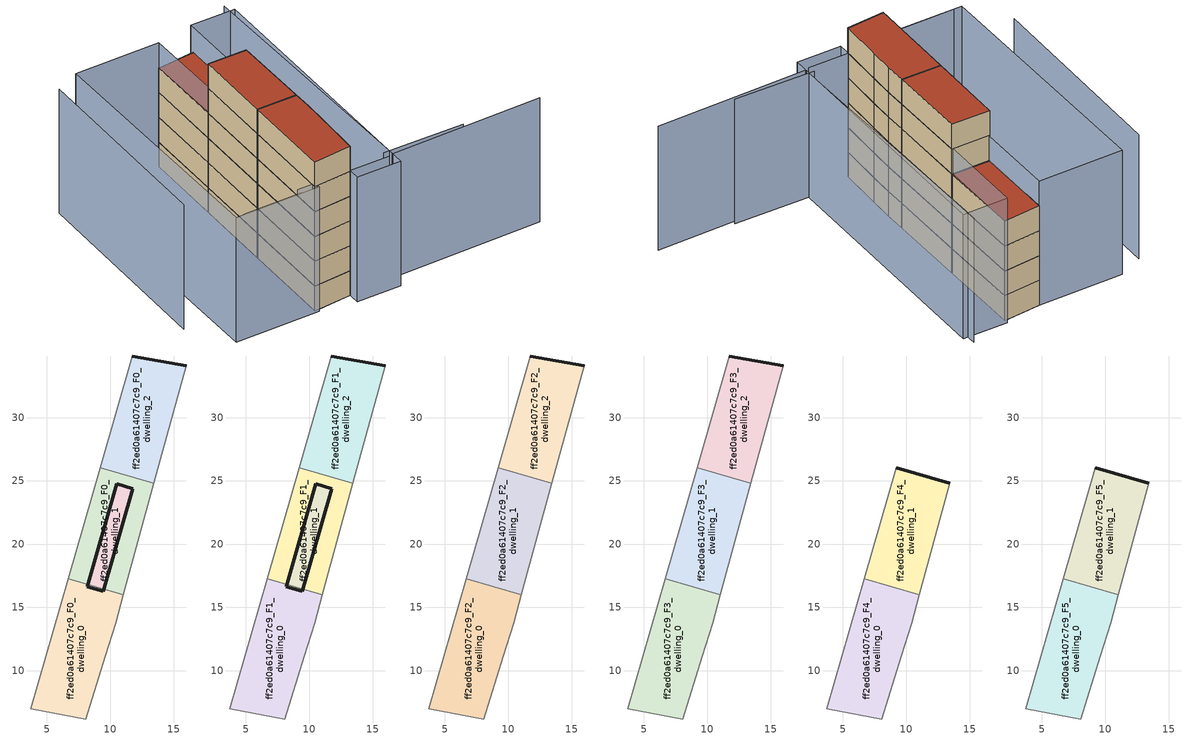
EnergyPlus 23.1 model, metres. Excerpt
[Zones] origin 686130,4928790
ff2ed0a61407c7c9_F0_dwelling_0
 floor ground (EU_floor_Construction): 8.05,6.18 9.61,11.12 10.42,13.75 11.04,15.99 6.67,17.25 3.73,7 z0
 wall adiabatic (EU_wall_Construction): 11.04,15.99 10.42,13.75 9.61,11.12 8.05,6.18 3.73,7 6.67,17.25 z0:3
 wall to ff2ed0a61407c7c9_F0_dwelling_1 (EU_wall_Construction): 6.67,17.25 11.04,15.99 z0:3
ff2ed0a61407c7c9_F0_dwelling_1
 floor ground (EU_floor_Construction): 11.04,15.99 13.46,24.82 9.2,26.05 6.67,17.25 z0
 wall adiabatic (EU_wall_Construction): 6.67,17.25 9.2,26.05 / 13.46,24.82 11.04,15.99 z0:3
 wall to ff2ed0a61407c7c9_F0_dwelling_2 (EU_wall_Construction): 9.2,26.05 13.46,24.82 z0:3
ff2ed0a61407c7c9_F0_dwelling_2
 floor ground (EU_floor_Construction): 13.46,24.82 16,34.09 11.74,34.86 9.2,26.05 z0
 wall outside (EU_wall_Construction): 11.74,34.86 16,34.09 z0:3
 wall adiabatic (EU_wall_Construction): 9.2,26.05 11.74,34.86 / 16,34.09 13.46,24.82 z0:3
ff2ed0a61407c7c9_F4_circulation
 floor ground (EU_floor_Construction): 9.45,16.27 11.79,24.39 10.52,24.75 8.19,16.63 z0
 wall outside (EU_wall_Construction): 9.45,16.27 8.19,16.63 10.52,24.75 11.79,24.39 9.45,16.27 z0:3
ff2ed0a61407c7c9_F1_dwelling_0
 floor to ff2ed0a61407c7c9_F0_dwelling_0 (EU_floor_Construction): 8.05,6.18 9.61,11.12 10.42,13.75 11.04,15.99 6.67,17.25 3.73,7 z3
 wall adiabatic (EU_wall_Construction): 11.04,15.99 10.42,13.75 9.61,11.12 8.05,6.18 3.73,7 6.67,17.25 z3:6
 wall to ff2ed0a61407c7c9_F1_dwelling_1 (EU_wall_Construction): 6.67,17.25 11.04,15.99 z3:6
ff2ed0a61407c7c9_F1_dwelling_1
 floor to ff2ed0a61407c7c9_F0_dwelling_1 (EU_floor_Construction): 11.04,15.99 13.46,24.82 9.2,26.05 6.67,17.25 z3
 wall adiabatic (EU_wall_Construction): 6.67,17.25 9.2,26.05 / 13.46,24.82 11.04,15.99 z3:6
 wall to ff2ed0a61407c7c9_F1_dwelling_2 (EU_wall_Construction): 9.2,26.05 13.46,24.82 z3:6
ff2ed0a61407c7c9_F1_dwelling_2
 floor to ff2ed0a61407c7c9_F0_dwelling_2 (EU_floor_Construction): 13.46,24.82 16,34.09 11.74,34.86 9.2,26.05 z3
 wall outside (EU_wall_Construction): 11.74,34.86 16,34.09 z3:6
 wall adiabatic (EU_wall_Construction): 9.2,26.05 11.74,34.86 / 16,34.09 13.46,24.82 z3:6
ff2ed0a61407c7c9_F5_circulation
 floor to ff2ed0a61407c7c9_F4_circulation (EU_floor_Construction): 9.45,16.27 11.79,24.39 10.52,24.75 8.19,16.63 z3
 wall outside (EU_wall_Construction): 9.45,16.27 8.19,16.63 10.52,24.75 11.79,24.39 9.45,16.27 z3:6
 roof outside (EU_roof_Construction): 11.79,24.39 9.45,16.27 8.19,16.63 10.52,24.75 z6
ff2ed0a61407c7c9_F2_dwelling_0
 floor to ff2ed0a61407c7c9_F1_dwelling_0 (EU_floor_Construction): 8.05,6.18 9.61,11.12 10.42,13.75 11.04,15.99 6.67,17.25 3.73,7 z6
 wall adiabatic (EU_wall_Construction): 11.04,15.99 10.42,13.75 9.61,11.12 8.05,6.18 3.73,7 6.67,17.25 z6:9
 wall to ff2ed0a61407c7c9_F2_dwelling_1 (EU_wall_Construction): 6.67,17.25 11.04,15.99 z6:9
ff2ed0a61407c7c9_F2_dwelling_1
 floor to ff2ed0a61407c7c9_F1_dwelling_1 (EU_floor_Construction): 11.04,15.99 13.46,24.82 9.2,26.05 6.67,17.25 z6
 wall adiabatic (EU_wall_Construction): 6.67,17.25 9.2,26.05 / 13.46,24.82 11.04,15.99 z6:9
 wall to ff2ed0a61407c7c9_F2_dwelling_2 (EU_wall_Construction): 9.2,26.05 13.46,24.82 z6:9
ff2ed0a61407c7c9_F2_dwelling_2
 floor to ff2ed0a61407c7c9_F1_dwelling_2 (EU_floor_Construction): 13.46,24.82 16,34.09 11.74,34.86 9.2,26.05 z6
 wall outside (EU_wall_Construction): 11.74,34.86 16,34.09 z6:9
 wall adiabatic (EU_wall_Construction): 9.2,26.05 11.74,34.86 / 16,34.09 13.46,24.82 z6:9
ff2ed0a61407c7c9_F3_dwelling_0
 floor to ff2ed0a61407c7c9_F2_dwelling_0 (EU_floor_Construction): 8.05,6.18 9.61,11.12 10.42,13.75 11.04,15.99 6.67,17.25 3.73,7 z9
 wall adiabatic (EU_wall_Construction): 11.04,15.99 10.42,13.75 9.61,11.12 8.05,6.18 3.73,7 6.67,17.25 z9:12
 wall to ff2ed0a61407c7c9_F3_dwelling_1 (EU_wall_Construction): 6.67,17.25 11.04,15.99 z9:12
ff2ed0a61407c7c9_F3_dwelling_1
 floor to ff2ed0a61407c7c9_F2_dwelling_1 (EU_floor_Construction): 11.04,15.99 13.46,24.82 9.2,26.05 6.67,17.25 z9
 wall adiabatic (EU_wall_Construction): 6.67,17.25 9.2,26.05 / 13.46,24.82 11.04,15.99 z9:12
 wall to ff2ed0a61407c7c9_F3_dwelling_2 (EU_wall_Construction): 9.2,26.05 13.46,24.82 z9:12
ff2ed0a61407c7c9_F3_dwelling_2
 floor to ff2ed0a61407c7c9_F2_dwelling_2 (EU_floor_Construction): 13.46,24.82 16,34.09 11.74,34.86 9.2,26.05 z9
 wall outside (EU_wall_Construction): 11.74,34.86 16,34.09 z9:12
 wall adiabatic (EU_wall_Construction): 9.2,26.05 11.74,34.86 / 16,34.09 13.46,24.82 z9:12
 roof outside (EU_roof_Construction): 16,34.09 13.46,24.82 9.2,26.05 11.74,34.86 z12
ff2ed0a61407c7c9_F4_dwelling_0
 floor to ff2ed0a61407c7c9_F3_dwelling_0 (EU_floor_Construction): 8.05,6.18 9.61,11.12 10.42,13.75 11.04,15.99 6.67,17.25 3.73,7 z12
 wall adiabatic (EU_wall_Construction): 11.04,15.99 10.42,13.75 9.61,11.12 8.05,6.18 3.73,7 6.67,17.25 z12:15
 wall to ff2ed0a61407c7c9_F4_dwelling_1 (EU_wall_Construction): 6.67,17.25 11.04,15.99 z12:15
ff2ed0a61407c7c9_F4_dwelling_1
 floor to ff2ed0a61407c7c9_F3_dwelling_1 (EU_floor_Construction): 11.04,15.99 13.46,24.82 9.2,26.05 6.67,17.25 z12
 wall outside (EU_wall_Construction): 9.2,26.05 13.46,24.82 z12:15
 wall adiabatic (EU_wall_Construction): 6.67,17.25 9.2,26.05 / 13.46,24.82 11.04,15.99 z12:15
ff2ed0a61407c7c9_F5_dwelling_0
 floor to ff2ed0a61407c7c9_F4_dwelling_0 (EU_floor_Construction): 8.05,6.18 9.61,11.12 10.42,13.75 11.04,15.99 6.67,17.25 3.73,7 z15
 wall adiabatic (EU_wall_Construction): 11.04,15.99 10.42,13.75 9.61,11.12 8.05,6.18 3.73,7 6.67,17.25 z15:18
 wall to ff2ed0a61407c7c9_F5_dwelling_1 (EU_wall_Construction): 6.67,17.25 11.04,15.99 z15:18
 roof outside (EU_roof_Construction): 11.04,15.99 10.42,13.75 9.61,11.12 8.05,6.18 3.73,7 6.67,17.25 z18
ff2ed0a61407c7c9_F5_dwelling_1
 floor to ff2ed0a61407c7c9_F4_dwelling_1 (EU_floor_Construction): 11.04,15.99 13.46,24.82 9.2,26.05 6.67,17.25 z15
 wall outside (EU_wall_Construction): 9.2,26.05 13.46,24.82 z15:18
 wall adiabatic (EU_wall_Construction): 6.67,17.25 9.2,26.05 / 13.46,24.82 11.04,15.99 z15:18
 roof outside (EU_roof_Construction): 13.46,24.82 11.04,15.99 6.67,17.25 9.2,26.05 z18
shading: -4.4,9.01 2.08,7.27 / 12.6,5.83 21.44,3.22 / 2.24,7.94 12.55,5.02 / 29.86,0.63 13.06,5.04 / 13.06,5.04 20.73,34.23 / -0.71,36.89 -7.18,14.55 / 7.71,4.97 16.07,34.48 / 16.07,34.48 20.99,33.09 / 20.99,33.09 12.64,3.58 / 12.64,3.58 7.71,4.97 / -5.37,9.22 2.33,37.43 / 2.33,37.43 11.74,34.86 / 11.74,34.86 4.04,6.65 / 4.04,6.65 -5.37,9.22 z0:15
[Building]
EU S2 Campaign: North Axis=0; Terrain=City; Solar Distribution=FullExterior
[Site:Location]
Bologna: Latitude=44.5; Longitude=11.25; Time Zone=1; Elevation=37
[SizingPeriod:WeatherFileDays]
AnnualSizingPeriod: Begin Month=1; Begin Day of Month=1; End Month=12; End Day of Month=31; Day of Week for Start Day=Monday; Use Weather File Daylight Saving Period=No; Use Weather File Rain and Snow Indicators=No
[MATERIAL]
EU_InternalMass_Material: Roughness=MediumRough; Thickness=0.1; Conductivity=1; Density=1800; Specific Heat=900; Thermal Absorptance=0.9; Solar Absorptance=0.7; Visible Absorptance=0.7
[MATERIAL:NOMASS] Roughness=MediumRough; Thermal Absorptance=0.9; Solar Absorptance=0.7; Visible Absorptance=0.7
Name | Thermal Resistance
EU_wall_NoMass | 0.905828
EU_roof_NoMass | 0.37593
EU_floor_NoMass | 0.67114
[CONSTRUCTION]
EU_wall_Construction: EU_wall_NoMass
EU_roof_Construction: EU_roof_NoMass
EU_floor_Construction: EU_floor_NoMass
EU_InternalMass_Construction: EU_InternalMass_Material
[ZONE] Type=1; Multiplier=1; Ceiling Height=autocalculate; Floor Area=autocalculate; Part of Total Floor Area=Yes
Name | Volume
ff2ed0a61407c7c9_F0_dwelling_0; ff2ed0a61407c7c9_F1_dwelling_0; ff2ed0a61407c7c9_F2_dwelling_0; ff2ed0a61407c7c9_F3_dwelling_0; ff2ed0a61407c7c9_F4_dwelling_0; ff2ed0a61407c7c9_F5_dwelling_0 | 141.11
ff2ed0a61407c7c9_F0_dwelling_1; ff2ed0a61407c7c9_F1_dwelling_1; ff2ed0a61407c7c9_F2_dwelling_1; ff2ed0a61407c7c9_F3_dwelling_1; ff2ed0a61407c7c9_F4_dwelling_1; ff2ed0a61407c7c9_F5_dwelling_1 | 123.171
ff2ed0a61407c7c9_F0_dwelling_2; ff2ed0a61407c7c9_F1_dwelling_2; ff2ed0a61407c7c9_F2_dwelling_2; ff2ed0a61407c7c9_F3_dwelling_2 | 123.168
ff2ed0a61407c7c9_F4_circulation; ff2ed0a61407c7c9_F5_circulation | 33.2432
[INTERNALMASS] Construction=EU_InternalMass_Construction
Name | Zone or ZoneList | Surface Area
ff2ed0a61407c7c9_F0_dwelling_0_EU_InternalMass | ff2ed0a61407c7c9_F0_dwelling_0 | 41.0596
ff2ed0a61407c7c9_F0_dwelling_1_EU_InternalMass | ff2ed0a61407c7c9_F0_dwelling_1 | 41.0596
ff2ed0a61407c7c9_F0_dwelling_2_EU_InternalMass | ff2ed0a61407c7c9_F0_dwelling_2 | 41.0596
ff2ed0a61407c7c9_F1_dwelling_0_EU_InternalMass | ff2ed0a61407c7c9_F1_dwelling_0 | 41.0596
ff2ed0a61407c7c9_F1_dwelling_1_EU_InternalMass | ff2ed0a61407c7c9_F1_dwelling_1 | 41.0596
ff2ed0a61407c7c9_F1_dwelling_2_EU_InternalMass | ff2ed0a61407c7c9_F1_dwelling_2 | 41.0596
ff2ed0a61407c7c9_F2_dwelling_0_EU_InternalMass | ff2ed0a61407c7c9_F2_dwelling_0 | 41.0596
ff2ed0a61407c7c9_F2_dwelling_1_EU_InternalMass | ff2ed0a61407c7c9_F2_dwelling_1 | 41.0596
ff2ed0a61407c7c9_F2_dwelling_2_EU_InternalMass | ff2ed0a61407c7c9_F2_dwelling_2 | 41.0596
ff2ed0a61407c7c9_F3_dwelling_0_EU_InternalMass | ff2ed0a61407c7c9_F3_dwelling_0 | 41.0596
ff2ed0a61407c7c9_F3_dwelling_1_EU_InternalMass | ff2ed0a61407c7c9_F3_dwelling_1 | 41.0596
ff2ed0a61407c7c9_F3_dwelling_2_EU_InternalMass | ff2ed0a61407c7c9_F3_dwelling_2 | 41.0596
ff2ed0a61407c7c9_F4_dwelling_0_EU_InternalMass | ff2ed0a61407c7c9_F4_dwelling_0 | 56.0253
ff2ed0a61407c7c9_F4_dwelling_1_EU_InternalMass | ff2ed0a61407c7c9_F4_dwelling_1 | 56.0253
ff2ed0a61407c7c9_F5_dwelling_0_EU_InternalMass | ff2ed0a61407c7c9_F5_dwelling_0 | 56.0253
ff2ed0a61407c7c9_F5_dwelling_1_EU_InternalMass | ff2ed0a61407c7c9_F5_dwelling_1 | 56.0253
[OTHEREQUIPMENT] Fuel Type=Electricity; Design Level Calculation Method=Watts/Area; Power per Zone Floor Area=1; Fraction Latent=0; Fraction Radiant=0; Fraction Lost=0; Carbon Dioxide Generation Rate=0; EndUse Subcategory=EU_Step8_InternalGains
Name | Zone or ZoneList or Space or SpaceList | Schedule
EU_Step8_InternalGain_ff2ed0a61407c7c9_F0_dwelling_0_f000 | ff2ed0a61407c7c9_F0_dwelling_0 | EU_Step8_GainSchedule_ff2ed0a61407c7c9_F0_dwelling_0_f000
EU_Step8_InternalGain_ff2ed0a61407c7c9_F0_dwelling_1_f000 | ff2ed0a61407c7c9_F0_dwelling_1 | EU_Step8_GainSchedule_ff2ed0a61407c7c9_F0_dwelling_1_f000
EU_Step8_InternalGain_ff2ed0a61407c7c9_F0_dwelling_2_f000 | ff2ed0a61407c7c9_F0_dwelling_2 | EU_Step8_GainSchedule_ff2ed0a61407c7c9_F0_dwelling_2_f000
EU_Step8_InternalGain_ff2ed0a61407c7c9_F1_dwelling_0_f000 | ff2ed0a61407c7c9_F1_dwelling_0 | EU_Step8_GainSchedule_ff2ed0a61407c7c9_F1_dwelling_0_f000
EU_Step8_InternalGain_ff2ed0a61407c7c9_F1_dwelling_1_f000 | ff2ed0a61407c7c9_F1_dwelling_1 | EU_Step8_GainSchedule_ff2ed0a61407c7c9_F1_dwelling_1_f000
EU_Step8_InternalGain_ff2ed0a61407c7c9_F1_dwelling_2_f000 | ff2ed0a61407c7c9_F1_dwelling_2 | EU_Step8_GainSchedule_ff2ed0a61407c7c9_F1_dwelling_2_f000
EU_Step8_InternalGain_ff2ed0a61407c7c9_F2_dwelling_0_f000 | ff2ed0a61407c7c9_F2_dwelling_0 | EU_Step8_GainSchedule_ff2ed0a61407c7c9_F2_dwelling_0_f000
EU_Step8_InternalGain_ff2ed0a61407c7c9_F2_dwelling_1_f000 | ff2ed0a61407c7c9_F2_dwelling_1 | EU_Step8_GainSchedule_ff2ed0a61407c7c9_F2_dwelling_1_f000
EU_Step8_InternalGain_ff2ed0a61407c7c9_F2_dwelling_2_f000 | ff2ed0a61407c7c9_F2_dwelling_2 | EU_Step8_GainSchedule_ff2ed0a61407c7c9_F2_dwelling_2_f000
EU_Step8_InternalGain_ff2ed0a61407c7c9_F3_dwelling_0_f000 | ff2ed0a61407c7c9_F3_dwelling_0 | EU_Step8_GainSchedule_ff2ed0a61407c7c9_F3_dwelling_0_f000
EU_Step8_InternalGain_ff2ed0a61407c7c9_F3_dwelling_1_f000 | ff2ed0a61407c7c9_F3_dwelling_1 | EU_Step8_GainSchedule_ff2ed0a61407c7c9_F3_dwelling_1_f000
EU_Step8_InternalGain_ff2ed0a61407c7c9_F3_dwelling_2_f000 | ff2ed0a61407c7c9_F3_dwelling_2 | EU_Step8_GainSchedule_ff2ed0a61407c7c9_F3_dwelling_2_f000
EU_Step8_InternalGain_ff2ed0a61407c7c9_F4_dwelling_0_f000 | ff2ed0a61407c7c9_F4_dwelling_0 | EU_Step8_GainSchedule_ff2ed0a61407c7c9_F4_dwelling_0_f000
EU_Step8_InternalGain_ff2ed0a61407c7c9_F4_dwelling_1_f000 | ff2ed0a61407c7c9_F4_dwelling_1 | EU_Step8_GainSchedule_ff2ed0a61407c7c9_F4_dwelling_1_f000
EU_Step8_InternalGain_ff2ed0a61407c7c9_F5_dwelling_0_f000 | ff2ed0a61407c7c9_F5_dwelling_0 | EU_Step8_GainSchedule_ff2ed0a61407c7c9_F5_dwelling_0_f000
EU_Step8_InternalGain_ff2ed0a61407c7c9_F5_dwelling_1_f000 | ff2ed0a61407c7c9_F5_dwelling_1 | EU_Step8_GainSchedule_ff2ed0a61407c7c9_F5_dwelling_1_f000
[ZONEINFILTRATION:DESIGNFLOWRATE] Schedule=EU_AlwaysOn; Design Flow Rate Calculation Method=Flow/Area; Flow Rate per Floor Area=0.0005; Constant Term Coefficient=1; Temperature Term Coefficient=0; Velocity Term Coefficient=0; Velocity Squared Term Coefficient=0
Name | Zone or ZoneList or Space or SpaceList
EU_Circulation_Infiltration_ff2ed0a61407c7c9_F4_circulation | ff2ed0a61407c7c9_F4_circulation
EU_Circulation_Infiltration_ff2ed0a61407c7c9_F5_circulation | ff2ed0a61407c7c9_F5_circulation
[ZONEVENTILATION:DESIGNFLOWRATE] Schedule=EU_AlwaysOn; Design Flow Rate Calculation Method=AirChanges/Hour; Air Changes per Hour=0.73129; Ventilation Type=Natural; Fan Pressure Rise=0; Fan Total Efficiency=1; Constant Term Coefficient=1; Temperature Term Coefficient=0; Velocity Term Coefficient=0; Velocity Squared Term Coefficient=0; Minimum Indoor Temperature=-100; Maximum Indoor Temperature=100; Delta Temperature=-100; Minimum Outdoor Temperature=-100; Maximum Outdoor Temperature=100; Maximum Wind Speed=40
Name | Zone or ZoneList or Space or SpaceList
EU_ConstantAir_ff2ed0a61407c7c9_F0_dwelling_0 | ff2ed0a61407c7c9_F0_dwelling_0
EU_ConstantAir_ff2ed0a61407c7c9_F0_dwelling_1 | ff2ed0a61407c7c9_F0_dwelling_1
EU_ConstantAir_ff2ed0a61407c7c9_F0_dwelling_2 | ff2ed0a61407c7c9_F0_dwelling_2
EU_ConstantAir_ff2ed0a61407c7c9_F1_dwelling_0 | ff2ed0a61407c7c9_F1_dwelling_0
EU_ConstantAir_ff2ed0a61407c7c9_F1_dwelling_1 | ff2ed0a61407c7c9_F1_dwelling_1
EU_ConstantAir_ff2ed0a61407c7c9_F1_dwelling_2 | ff2ed0a61407c7c9_F1_dwelling_2
EU_ConstantAir_ff2ed0a61407c7c9_F2_dwelling_0 | ff2ed0a61407c7c9_F2_dwelling_0
EU_ConstantAir_ff2ed0a61407c7c9_F2_dwelling_1 | ff2ed0a61407c7c9_F2_dwelling_1
EU_ConstantAir_ff2ed0a61407c7c9_F2_dwelling_2 | ff2ed0a61407c7c9_F2_dwelling_2
EU_ConstantAir_ff2ed0a61407c7c9_F3_dwelling_0 | ff2ed0a61407c7c9_F3_dwelling_0
EU_ConstantAir_ff2ed0a61407c7c9_F3_dwelling_1 | ff2ed0a61407c7c9_F3_dwelling_1
EU_ConstantAir_ff2ed0a61407c7c9_F3_dwelling_2 | ff2ed0a61407c7c9_F3_dwelling_2
EU_ConstantAir_ff2ed0a61407c7c9_F4_dwelling_0 | ff2ed0a61407c7c9_F4_dwelling_0
EU_ConstantAir_ff2ed0a61407c7c9_F4_dwelling_1 | ff2ed0a61407c7c9_F4_dwelling_1
EU_ConstantAir_ff2ed0a61407c7c9_F5_dwelling_0 | ff2ed0a61407c7c9_F5_dwelling_0
EU_ConstantAir_ff2ed0a61407c7c9_F5_dwelling_1 | ff2ed0a61407c7c9_F5_dwelling_1
[HVACTEMPLATE:THERMOSTAT] Constant Heating Setpoint=20; Constant Cooling Setpoint=50
EU_HeatOnly_ff2ed0a61407c7c9_F0_dwelling_0; EU_HeatOnly_ff2ed0a61407c7c9_F0_dwelling_1; EU_HeatOnly_ff2ed0a61407c7c9_F0_dwelling_2; EU_HeatOnly_ff2ed0a61407c7c9_F1_dwelling_0; EU_HeatOnly_ff2ed0a61407c7c9_F1_dwelling_1; EU_HeatOnly_ff2ed0a61407c7c9_F1_dwelling_2; EU_HeatOnly_ff2ed0a61407c7c9_F2_dwelling_0; EU_HeatOnly_ff2ed0a61407c7c9_F2_dwelling_1; EU_HeatOnly_ff2ed0a61407c7c9_F2_dwelling_2; EU_HeatOnly_ff2ed0a61407c7c9_F3_dwelling_0; EU_HeatOnly_ff2ed0a61407c7c9_F3_dwelling_1; EU_HeatOnly_ff2ed0a61407c7c9_F3_dwelling_2; EU_HeatOnly_ff2ed0a61407c7c9_F4_dwelling_0; EU_HeatOnly_ff2ed0a61407c7c9_F4_dwelling_1; EU_HeatOnly_ff2ed0a61407c7c9_F5_dwelling_0; EU_HeatOnly_ff2ed0a61407c7c9_F5_dwelling_1
[HVACTEMPLATE:ZONE:IDEALLOADSAIRSYSTEM] System Availability Schedule=EU_AlwaysOn; Maximum Heating Supply Air Temperature=50; Minimum Cooling Supply Air Temperature=13; Maximum Heating Supply Air Humidity Ratio=0.0156; Minimum Cooling Supply Air Humidity Ratio=0.0077; Heating Limit=NoLimit; Cooling Limit=NoLimit; Heating Availability Schedule=EU_AlwaysOn; Cooling Availability Schedule=EU_CoolingOff; Dehumidification Control Type=ConstantSensibleHeatRatio; Cooling Sensible Heat Ratio=0.7; Dehumidification Setpoint=60; Humidification Control Type=None; Humidification Setpoint=30; Outdoor Air Method=None; Outdoor Air Flow Rate per Person=0.00944; Outdoor Air Flow Rate per Zone Floor Area=0; Outdoor Air Flow Rate per Zone=0; Demand Controlled Ventilation Type=None; Outdoor Air Economizer Type=NoEconomizer; Heat Recovery Type=None; Sensible Heat Recovery Effectiveness=0.7; Latent Heat Recovery Effectiveness=0.65
Name | Template Thermostat
ff2ed0a61407c7c9_F0_dwelling_0 | EU_HeatOnly_ff2ed0a61407c7c9_F0_dwelling_0
ff2ed0a61407c7c9_F0_dwelling_1 | EU_HeatOnly_ff2ed0a61407c7c9_F0_dwelling_1
ff2ed0a61407c7c9_F0_dwelling_2 | EU_HeatOnly_ff2ed0a61407c7c9_F0_dwelling_2
ff2ed0a61407c7c9_F1_dwelling_0 | EU_HeatOnly_ff2ed0a61407c7c9_F1_dwelling_0
ff2ed0a61407c7c9_F1_dwelling_1 | EU_HeatOnly_ff2ed0a61407c7c9_F1_dwelling_1
ff2ed0a61407c7c9_F1_dwelling_2 | EU_HeatOnly_ff2ed0a61407c7c9_F1_dwelling_2
ff2ed0a61407c7c9_F2_dwelling_0 | EU_HeatOnly_ff2ed0a61407c7c9_F2_dwelling_0
ff2ed0a61407c7c9_F2_dwelling_1 | EU_HeatOnly_ff2ed0a61407c7c9_F2_dwelling_1
ff2ed0a61407c7c9_F2_dwelling_2 | EU_HeatOnly_ff2ed0a61407c7c9_F2_dwelling_2
ff2ed0a61407c7c9_F3_dwelling_0 | EU_HeatOnly_ff2ed0a61407c7c9_F3_dwelling_0
ff2ed0a61407c7c9_F3_dwelling_1 | EU_HeatOnly_ff2ed0a61407c7c9_F3_dwelling_1
ff2ed0a61407c7c9_F3_dwelling_2 | EU_HeatOnly_ff2ed0a61407c7c9_F3_dwelling_2
ff2ed0a61407c7c9_F4_dwelling_0 | EU_HeatOnly_ff2ed0a61407c7c9_F4_dwelling_0
ff2ed0a61407c7c9_F4_dwelling_1 | EU_HeatOnly_ff2ed0a61407c7c9_F4_dwelling_1
ff2ed0a61407c7c9_F5_dwelling_0 | EU_HeatOnly_ff2ed0a61407c7c9_F5_dwelling_0
ff2ed0a61407c7c9_F5_dwelling_1 | EU_HeatOnly_ff2ed0a61407c7c9_F5_dwelling_1
[SIZING:ZONE] Zone Cooling Design Supply Air Temperature Input Method=SupplyAirTemperature; Zone Cooling Design Supply Air Temperature=13; Zone Heating Design Supply Air Temperature Input Method=SupplyAirTemperature; Zone Heating Design Supply Air Temperature=50; Zone Cooling Design Supply Air Humidity Ratio=0.008; Zone Heating Design Supply Air Humidity Ratio=0.008; Cooling Design Air Flow Method=DesignDay; Cooling Design Air Flow Rate=0; Cooling Minimum Air Flow per Zone Floor Area=0.000762; Cooling Minimum Air Flow=0; Cooling Minimum Air Flow Fraction=0.2; Heating Design Air Flow Method=DesignDay; Heating Design Air Flow Rate=0; Heating Maximum Air Flow per Zone Floor Area=0.002032; Heating Maximum Air Flow=0.141576; Heating Maximum Air Flow Fraction=0.3; Account for Dedicated Outdoor Air System=No; Dedicated Outdoor Air System Control Strategy=NeutralSupplyAir; Dedicated Outdoor Air Low Setpoint Temperature for Design=autosize; Dedicated Outdoor Air High Setpoint Temperature for Design=autosize; Zone Load Sizing Method=Sensible Load Only No Latent Load; Zone Latent Cooling Design Supply Air Humidity Ratio Input Method=HumidityRatioDifference; Zone Cooling Design Supply Air Humidity Ratio Difference=0.005; Zone Latent Heating Design Supply Air Humidity Ratio Input Method=HumidityRatioDifference; Zone Humidification Design Supply Air Humidity Ratio Difference=0.005
ff2ed0a61407c7c9_F0_dwelling_0; ff2ed0a61407c7c9_F0_dwelling_1; ff2ed0a61407c7c9_F0_dwelling_2; ff2ed0a61407c7c9_F1_dwelling_0; ff2ed0a61407c7c9_F1_dwelling_1; ff2ed0a61407c7c9_F1_dwelling_2; ff2ed0a61407c7c9_F2_dwelling_0; ff2ed0a61407c7c9_F2_dwelling_1; ff2ed0a61407c7c9_F2_dwelling_2; ff2ed0a61407c7c9_F3_dwelling_0; ff2ed0a61407c7c9_F3_dwelling_1; ff2ed0a61407c7c9_F3_dwelling_2; ff2ed0a61407c7c9_F4_dwelling_0; ff2ed0a61407c7c9_F4_dwelling_1; ff2ed0a61407c7c9_F5_dwelling_0; ff2ed0a61407c7c9_F5_dwelling_1
[SCHEDULE:CONSTANT]
Name | Hourly Value
EU_AlwaysOn | 1
EU_CoolingOff | 0
[SCHEDULE:FILE] Column Number=1; Rows to Skip at Top=0; Number of Hours of Data=8760; Column Separator=Comma; Interpolate to Timestep=No; Minutes per Item=60; Adjust Schedule for Daylight Savings=Yes
Name | File
EU_Step8_GainSchedule_ff2ed0a61407c7c9_F0_dwelling_0_f000 | ../../schedules/ff2ed0a61407c7c9/ff2ed0a61407c7c9_F0_dwelling_0_f000_gain.csv
EU_Step8_GainSchedule_ff2ed0a61407c7c9_F0_dwelling_1_f000 | ../../schedules/ff2ed0a61407c7c9/ff2ed0a61407c7c9_F0_dwelling_1_f000_gain.csv
EU_Step8_GainSchedule_ff2ed0a61407c7c9_F0_dwelling_2_f000 | ../../schedules/ff2ed0a61407c7c9/ff2ed0a61407c7c9_F0_dwelling_2_f000_gain.csv
EU_Step8_GainSchedule_ff2ed0a61407c7c9_F1_dwelling_0_f000 | ../../schedules/ff2ed0a61407c7c9/ff2ed0a61407c7c9_F1_dwelling_0_f000_gain.csv
EU_Step8_GainSchedule_ff2ed0a61407c7c9_F1_dwelling_1_f000 | ../../schedules/ff2ed0a61407c7c9/ff2ed0a61407c7c9_F1_dwelling_1_f000_gain.csv
EU_Step8_GainSchedule_ff2ed0a61407c7c9_F1_dwelling_2_f000 | ../../schedules/ff2ed0a61407c7c9/ff2ed0a61407c7c9_F1_dwelling_2_f000_gain.csv
EU_Step8_GainSchedule_ff2ed0a61407c7c9_F2_dwelling_0_f000 | ../../schedules/ff2ed0a61407c7c9/ff2ed0a61407c7c9_F2_dwelling_0_f000_gain.csv
EU_Step8_GainSchedule_ff2ed0a61407c7c9_F2_dwelling_1_f000 | ../../schedules/ff2ed0a61407c7c9/ff2ed0a61407c7c9_F2_dwelling_1_f000_gain.csv
EU_Step8_GainSchedule_ff2ed0a61407c7c9_F2_dwelling_2_f000 | ../../schedules/ff2ed0a61407c7c9/ff2ed0a61407c7c9_F2_dwelling_2_f000_gain.csv
EU_Step8_GainSchedule_ff2ed0a61407c7c9_F3_dwelling_0_f000 | ../../schedules/ff2ed0a61407c7c9/ff2ed0a61407c7c9_F3_dwelling_0_f000_gain.csv
EU_Step8_GainSchedule_ff2ed0a61407c7c9_F3_dwelling_1_f000 | ../../schedules/ff2ed0a61407c7c9/ff2ed0a61407c7c9_F3_dwelling_1_f000_gain.csv
EU_Step8_GainSchedule_ff2ed0a61407c7c9_F3_dwelling_2_f000 | ../../schedules/ff2ed0a61407c7c9/ff2ed0a61407c7c9_F3_dwelling_2_f000_gain.csv
EU_Step8_GainSchedule_ff2ed0a61407c7c9_F4_dwelling_0_f000 | ../../schedules/ff2ed0a61407c7c9/ff2ed0a61407c7c9_F4_dwelling_0_f000_gain.csv
EU_Step8_GainSchedule_ff2ed0a61407c7c9_F4_dwelling_1_f000 | ../../schedules/ff2ed0a61407c7c9/ff2ed0a61407c7c9_F4_dwelling_1_f000_gain.csv
EU_Step8_GainSchedule_ff2ed0a61407c7c9_F5_dwelling_0_f000 | ../../schedules/ff2ed0a61407c7c9/ff2ed0a61407c7c9_F5_dwelling_0_f000_gain.csv
EU_Step8_GainSchedule_ff2ed0a61407c7c9_F5_dwelling_1_f000 | ../../schedules/ff2ed0a61407c7c9/ff2ed0a61407c7c9_F5_dwelling_1_f000_gain.csv
